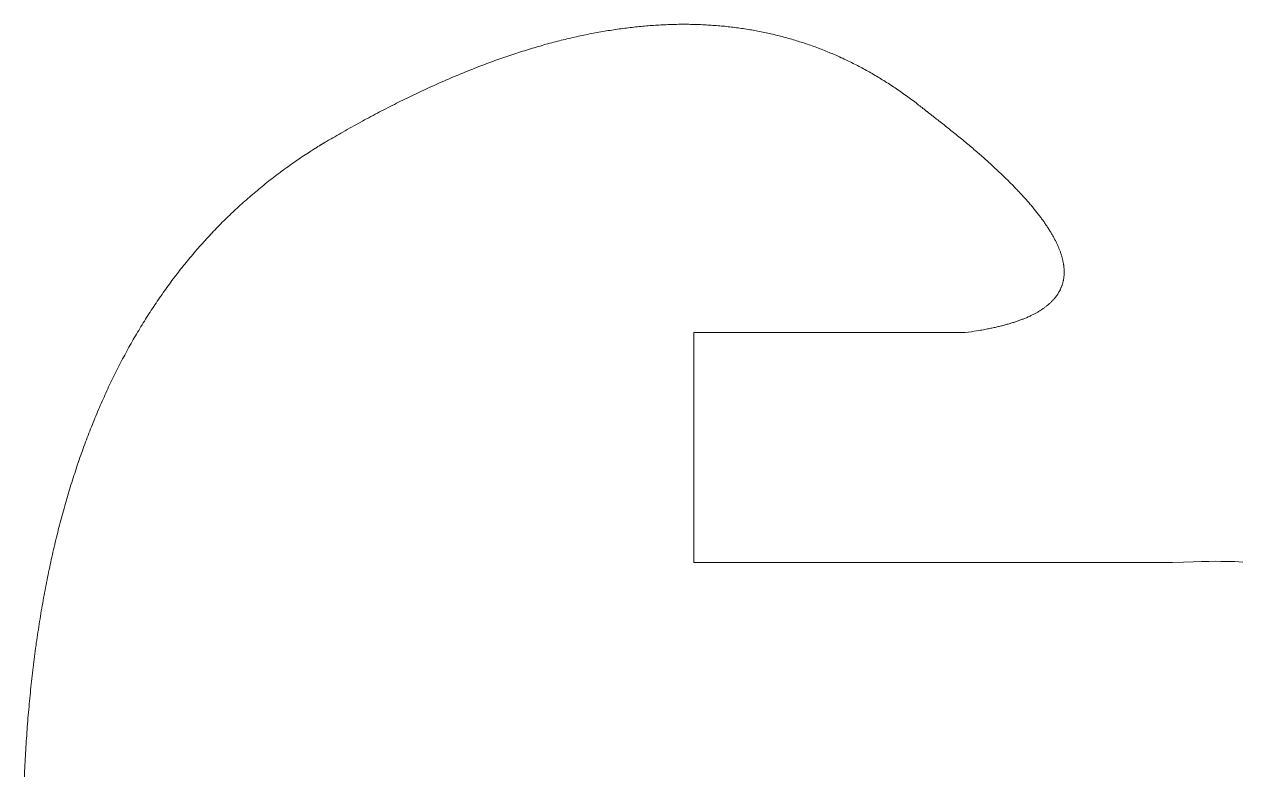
# Model space of a CAD drawing. Header units: inches. Extents: x -250 to 251, y -166 to 168.
# Drawn here: x -143.67 to -128.54, y -114.42 to -105.08 of the extents above; entities that cross this region are included whole.
import ezdxf

# ---------------------------------------------------------------- set-up
doc = ezdxf.new("R2010")
doc.units = ezdxf.units.IN
doc.header["$MEASUREMENT"] = 0
doc.layers.add('Layer 1', color=7, linetype='Continuous')

msp = doc.modelspace()

# ---------------------------------------------------------------- linework, layer by layer
at = {"layer": 'Layer 1', "color": 1, "lineweight": 9}
for points in [[(-143.671, -114.441), (-143.67, -114.404), (-143.668, -114.367), (-143.666, -114.33), (-143.664, -114.293), (-143.662, -114.256), (-143.66, -114.219), (-143.658, -114.182), (-143.656, -114.146), (-143.654, -114.109), (-143.652, -114.073), (-143.649, -114.036), (-143.647, -114), (-143.645, -113.964), (-143.642, -113.927), (-143.64, -113.891), (-143.637, -113.855), (-143.634, -113.819), (-143.631, -113.783), (-143.628, -113.747), (-143.626, -113.712), (-143.623, -113.676), (-143.62, -113.641), (-143.616, -113.605), (-143.613, -113.57), (-143.61, -113.534), (-143.607, -113.499), (-143.603, -113.464), (-143.6, -113.429), (-143.596, -113.394), (-143.593, -113.359), (-143.589, -113.324), (-143.585, -113.289), (-143.582, -113.254), (-143.578, -113.219), (-143.574, -113.185), (-143.57, -113.15), (-143.566, -113.116), (-143.562, -113.082), (-143.557, -113.047), (-143.553, -113.013), (-143.549, -112.979), (-143.545, -112.945), (-143.54, -112.911), (-143.536, -112.877), (-143.531, -112.843), (-143.526, -112.809), (-143.522, -112.776), (-143.517, -112.742), (-143.512, -112.709), (-143.507, -112.675), (-143.502, -112.642), (-143.497, -112.609), (-143.492, -112.575), (-143.487, -112.542), (-143.482, -112.509), (-143.476, -112.476), (-143.471, -112.443), (-143.465, -112.41), (-143.46, -112.378), (-143.454, -112.345), (-143.449, -112.312), (-143.443, -112.28), (-143.437, -112.247), (-143.431, -112.215), (-143.425, -112.183), (-143.419, -112.151), (-143.413, -112.118), (-143.407, -112.086), (-143.401, -112.054), (-143.395, -112.022), (-143.389, -111.991), (-143.382, -111.959), (-143.376, -111.927), (-143.369, -111.896), (-143.363, -111.864), (-143.356, -111.833), (-143.349, -111.801), (-143.343, -111.77), (-143.336, -111.739), (-143.329, -111.708), (-143.322, -111.676), (-143.315, -111.645), (-143.308, -111.615), (-143.301, -111.584), (-143.293, -111.553), (-143.286, -111.522), (-143.279, -111.492), (-143.271, -111.461), (-143.264, -111.431), (-143.256, -111.4), (-143.249, -111.37), (-143.241, -111.34), (-143.233, -111.31), (-143.225, -111.279), (-143.217, -111.249), (-143.209, -111.22), (-143.201, -111.19), (-143.193, -111.16), (-143.185, -111.13), (-143.177, -111.101), (-143.169, -111.071), (-143.16, -111.042), (-143.152, -111.012), (-143.143, -110.983), (-143.135, -110.954), (-143.126, -110.925), (-143.117, -110.895), (-143.109, -110.866), (-143.1, -110.837), (-143.091, -110.809), (-143.082, -110.78), (-143.073, -110.751), (-143.064, -110.723), (-143.055, -110.694), (-143.045, -110.666), (-143.036, -110.637), (-143.027, -110.609), (-143.017, -110.581), (-143.008, -110.552), (-142.998, -110.524), (-142.989, -110.496), (-142.979, -110.468), (-142.969, -110.441), (-142.959, -110.413), (-142.949, -110.385), (-142.939, -110.357), (-142.929, -110.33), (-142.919, -110.302), (-142.909, -110.275), (-142.899, -110.248), (-142.889, -110.22), (-142.878, -110.193), (-142.868, -110.166), (-142.857, -110.139), (-142.847, -110.112), (-142.836, -110.085), (-142.825, -110.059), (-142.815, -110.032), (-142.804, -110.005), (-142.793, -109.979), (-142.782, -109.952), (-142.771, -109.926), (-142.76, -109.899), (-142.749, -109.873), (-142.738, -109.847), (-142.726, -109.821), (-142.715, -109.795), (-142.704, -109.769), (-142.692, -109.743), (-142.68, -109.717), (-142.669, -109.691), (-142.657, -109.666), (-142.645, -109.64), (-142.634, -109.615), (-142.622, -109.589), (-142.61, -109.564), (-142.598, -109.539), (-142.586, -109.514), (-142.573, -109.489), (-142.561, -109.463), (-142.549, -109.439), (-142.537, -109.414), (-142.524, -109.389), (-142.512, -109.364), (-142.499, -109.339), (-142.487, -109.315), (-142.474, -109.29), (-142.461, -109.266), (-142.448, -109.242), (-142.435, -109.217), (-142.422, -109.193), (-142.409, -109.169), (-142.396, -109.145), (-142.383, -109.121), (-142.37, -109.097), (-142.357, -109.073), (-142.343, -109.05), (-142.33, -109.026), (-142.317, -109.002), (-142.303, -108.979), (-142.289, -108.956), (-142.276, -108.932), (-142.262, -108.909), (-142.248, -108.886), (-142.234, -108.863), (-142.22, -108.84), (-142.206, -108.817), (-142.192, -108.794), (-142.178, -108.771), (-142.164, -108.748), (-142.15, -108.725), (-142.135, -108.703), (-142.121, -108.68), (-142.106, -108.658), (-142.092, -108.636), (-142.077, -108.613), (-142.062, -108.591), (-142.048, -108.569), (-142.033, -108.547), (-142.018, -108.525), (-142.003, -108.503), (-141.988, -108.481), (-141.973, -108.46), (-141.958, -108.438), (-141.943, -108.416), (-141.927, -108.395), (-141.912, -108.373), (-141.897, -108.352), (-141.881, -108.331), (-141.866, -108.31), (-141.85, -108.288), (-141.834, -108.267), (-141.819, -108.246), (-141.803, -108.225), (-141.787, -108.205), (-141.771, -108.184), (-141.755, -108.163), (-141.739, -108.143), (-141.723, -108.122), (-141.707, -108.102), (-141.69, -108.081), (-141.674, -108.061), (-141.658, -108.041), (-141.641, -108.021), (-141.625, -108.001), (-141.608, -107.981), (-141.591, -107.961), (-141.575, -107.941), (-141.558, -107.921), (-141.541, -107.901), (-141.524, -107.882), (-141.507, -107.862), (-141.49, -107.843), (-141.473, -107.824), (-141.456, -107.804), (-141.438, -107.785), (-141.421, -107.766), (-141.404, -107.747), (-141.386, -107.728), (-141.369, -107.709), (-141.351, -107.69), (-141.333, -107.671), (-141.316, -107.653), (-141.298, -107.634), (-141.28, -107.616), (-141.262, -107.597), (-141.244, -107.579), (-141.226, -107.56), (-141.208, -107.542), (-141.19, -107.524), (-141.171, -107.506), (-141.153, -107.488), (-141.135, -107.47), (-141.116, -107.452), (-141.098, -107.434), (-141.079, -107.417), (-141.06, -107.399), (-141.042, -107.382), (-141.023, -107.364), (-141.004, -107.347), (-140.985, -107.329), (-140.966, -107.312), (-140.947, -107.295), (-140.928, -107.278), (-140.909, -107.261), (-140.889, -107.244), (-140.87, -107.227), (-140.851, -107.21), (-140.831, -107.194), (-140.812, -107.177), (-140.792, -107.161), (-140.772, -107.144), (-140.753, -107.128), (-140.733, -107.111), (-140.713, -107.095), (-140.693, -107.079), (-140.673, -107.063), (-140.653, -107.047), (-140.633, -107.031), (-140.613, -107.015), (-140.593, -106.999), (-140.572, -106.984), (-140.552, -106.968), (-140.531, -106.953), (-140.511, -106.937), (-140.49, -106.922), (-140.47, -106.906), (-140.449, -106.891), (-140.428, -106.876), (-140.407, -106.861), (-140.386, -106.846), (-140.365, -106.831), (-140.344, -106.816), (-140.323, -106.801), (-140.302, -106.787), (-140.281, -106.772), (-140.259, -106.757), (-140.238, -106.743), (-140.217, -106.729), (-140.196, -106.715), (-140.175, -106.701), (-140.155, -106.688), (-140.136, -106.676), (-140.118, -106.664), (-140.101, -106.653), (-140.086, -106.643), (-140.071, -106.633), (-140.058, -106.625), (-140.046, -106.618), (-140.036, -106.611), (-140.026, -106.605), (-140.018, -106.6), (-140.01, -106.595), (-140.004, -106.591), (-139.998, -106.588), (-139.994, -106.585), (-139.99, -106.582), (-139.986, -106.58), (-139.983, -106.578), (-139.981, -106.577), (-139.979, -106.575), (-139.977, -106.574), (-139.975, -106.573), (-139.973, -106.572), (-139.971, -106.571), (-139.97, -106.57), (-139.968, -106.569), (-139.966, -106.568), (-139.965, -106.567), (-139.963, -106.566), (-139.961, -106.565), (-139.959, -106.564), (-139.957, -106.563), (-139.955, -106.561), (-139.952, -106.559), (-139.949, -106.557), (-139.945, -106.555), (-139.94, -106.552), (-139.934, -106.549), (-139.928, -106.545), (-139.92, -106.541), (-139.91, -106.535), (-139.899, -106.528), (-139.885, -106.521), (-139.87, -106.511), (-139.852, -106.501), (-139.831, -106.489), (-139.809, -106.476), (-139.785, -106.462), (-139.76, -106.448), (-139.734, -106.433), (-139.707, -106.418), (-139.68, -106.403), (-139.653, -106.387), (-139.626, -106.372), (-139.599, -106.357), (-139.572, -106.342), (-139.546, -106.327), (-139.519, -106.312), (-139.492, -106.298), (-139.465, -106.283), (-139.438, -106.268), (-139.412, -106.254), (-139.385, -106.24), (-139.358, -106.225), (-139.332, -106.211), (-139.305, -106.197), (-139.279, -106.183), (-139.252, -106.169), (-139.226, -106.155), (-139.199, -106.142), (-139.173, -106.128), (-139.146, -106.114), (-139.12, -106.101), (-139.094, -106.087), (-139.067, -106.074), (-139.041, -106.061), (-139.015, -106.048), (-138.989, -106.035), (-138.962, -106.022), (-138.936, -106.009), (-138.91, -105.996), (-138.884, -105.983), (-138.858, -105.971), (-138.832, -105.958), (-138.806, -105.946), (-138.78, -105.933), (-138.754, -105.921), (-138.728, -105.909), (-138.702, -105.897), (-138.676, -105.885), (-138.651, -105.873), (-138.625, -105.861), (-138.599, -105.85), (-138.573, -105.838), (-138.548, -105.826), (-138.522, -105.815), (-138.496, -105.804), (-138.471, -105.792), (-138.445, -105.781), (-138.42, -105.77), (-138.394, -105.759), (-138.369, -105.748), (-138.343, -105.737), (-138.318, -105.726), (-138.292, -105.716), (-138.267, -105.705), (-138.242, -105.695), (-138.216, -105.684), (-138.191, -105.674), (-138.166, -105.664), (-138.141, -105.654), (-138.116, -105.644), (-138.09, -105.634), (-138.065, -105.624), (-138.04, -105.614), (-138.015, -105.604), (-137.99, -105.595), (-137.965, -105.585), (-137.94, -105.576), (-137.915, -105.566), (-137.89, -105.557), (-137.865, -105.548), (-137.841, -105.539), (-137.816, -105.53), (-137.791, -105.521), (-137.766, -105.512), (-137.742, -105.504), (-137.717, -105.495), (-137.692, -105.486), (-137.668, -105.478), (-137.643, -105.47), (-137.619, -105.461), (-137.594, -105.453), (-137.569, -105.445), (-137.545, -105.437), (-137.521, -105.429), (-137.496, -105.421), (-137.472, -105.414), (-137.447, -105.406), (-137.423, -105.398), (-137.399, -105.391), (-137.375, -105.383), (-137.35, -105.376), (-137.326, -105.369), (-137.302, -105.362), (-137.278, -105.355), (-137.254, -105.348), (-137.23, -105.341), (-137.206, -105.334), (-137.182, -105.327), (-137.158, -105.321), (-137.134, -105.314), (-137.11, -105.308), (-137.086, -105.302), (-137.062, -105.295), (-137.038, -105.289), (-137.014, -105.283), (-136.991, -105.277), (-136.967, -105.271), (-136.943, -105.265), (-136.92, -105.26), (-136.896, -105.254), (-136.872, -105.249), (-136.849, -105.243), (-136.825, -105.238), (-136.802, -105.233), (-136.778, -105.227), (-136.755, -105.222), (-136.731, -105.217), (-136.708, -105.212), (-136.685, -105.208), (-136.661, -105.203), (-136.638, -105.198), (-136.615, -105.194), (-136.591, -105.189), (-136.568, -105.185), (-136.545, -105.18), (-136.522, -105.176), (-136.499, -105.172), (-136.476, -105.168), (-136.453, -105.164), (-136.43, -105.16), (-136.407, -105.156), (-136.384, -105.153), (-136.361, -105.149), (-136.338, -105.146), (-136.315, -105.142), (-136.292, -105.139), (-136.269, -105.136), (-136.246, -105.133), (-136.224, -105.13), (-136.201, -105.127), (-136.178, -105.124), (-136.156, -105.121), (-136.133, -105.118), (-136.11, -105.116), (-136.088, -105.113), (-136.065, -105.111), (-136.043, -105.108), (-136.02, -105.106), (-135.998, -105.104), (-135.975, -105.102), (-135.953, -105.1), (-135.931, -105.098), (-135.908, -105.096), (-135.886, -105.094), (-135.864, -105.093), (-135.842, -105.091), (-135.819, -105.09), (-135.797, -105.088), (-135.775, -105.087), (-135.753, -105.086), (-135.731, -105.085), (-135.709, -105.084), (-135.687, -105.083), (-135.665, -105.082), (-135.643, -105.081), (-135.621, -105.08), (-135.599, -105.08), (-135.577, -105.079), (-135.555, -105.079), (-135.533, -105.078), (-135.512, -105.078), (-135.49, -105.078), (-135.468, -105.078), (-135.447, -105.078), (-135.425, -105.078), (-135.403, -105.078), (-135.382, -105.079), (-135.36, -105.079), (-135.339, -105.08), (-135.317, -105.08), (-135.296, -105.081), (-135.274, -105.081), (-135.253, -105.082), (-135.231, -105.083), (-135.21, -105.084), (-135.189, -105.085), (-135.168, -105.087), (-135.146, -105.088), (-135.125, -105.089), (-135.104, -105.091), (-135.083, -105.092), (-135.062, -105.094), (-135.04, -105.095), (-135.019, -105.097), (-134.998, -105.099), (-134.977, -105.101), (-134.956, -105.103), (-134.935, -105.105), (-134.915, -105.108), (-134.894, -105.11), (-134.873, -105.112), (-134.852, -105.115), (-134.831, -105.117), (-134.81, -105.12), (-134.79, -105.123), (-134.769, -105.126), (-134.748, -105.129), (-134.728, -105.132), (-134.707, -105.135), (-134.686, -105.138), (-134.666, -105.141), (-134.645, -105.145), (-134.625, -105.148), (-134.604, -105.152), (-134.584, -105.155), (-134.564, -105.159), (-134.543, -105.163), (-134.523, -105.167), (-134.503, -105.171), (-134.482, -105.175), (-134.462, -105.179), (-134.442, -105.184), (-134.422, -105.188), (-134.402, -105.192), (-134.382, -105.197), (-134.361, -105.202), (-134.341, -105.206), (-134.321, -105.211), (-134.301, -105.216), (-134.281, -105.221), (-134.261, -105.226), (-134.242, -105.231), (-134.222, -105.236), (-134.202, -105.242), (-134.182, -105.247), (-134.162, -105.253), (-134.143, -105.258), (-134.123, -105.264), (-134.103, -105.27), (-134.083, -105.276), (-134.064, -105.282), (-134.044, -105.288), (-134.025, -105.294), (-134.005, -105.3), (-133.986, -105.306), (-133.966, -105.313), (-133.947, -105.319), (-133.927, -105.326), (-133.908, -105.332), (-133.889, -105.339), (-133.869, -105.346), (-133.85, -105.353), (-133.831, -105.36), (-133.811, -105.367), (-133.792, -105.374), (-133.773, -105.381), (-133.754, -105.389), (-133.735, -105.396), (-133.716, -105.404), (-133.697, -105.411), (-133.678, -105.419), (-133.659, -105.427), (-133.64, -105.435), (-133.621, -105.443), (-133.602, -105.451), (-133.583, -105.459), (-133.564, -105.467), (-133.545, -105.476), (-133.527, -105.484), (-133.508, -105.493), (-133.489, -105.501), (-133.471, -105.51), (-133.452, -105.519), (-133.433, -105.528), (-133.415, -105.537), (-133.396, -105.546), (-133.378, -105.555), (-133.359, -105.564), (-133.341, -105.573), (-133.322, -105.583), (-133.304, -105.592), (-133.286, -105.602), (-133.267, -105.611), (-133.249, -105.621), (-133.231, -105.631), (-133.212, -105.641), (-133.194, -105.651), (-133.176, -105.661), (-133.158, -105.671), (-133.14, -105.682), (-133.122, -105.692), (-133.104, -105.702), (-133.085, -105.713), (-133.067, -105.724), (-133.049, -105.734), (-133.032, -105.745), (-133.014, -105.756), (-132.996, -105.767), (-132.978, -105.778), (-132.96, -105.789), (-132.942, -105.8), (-132.925, -105.812), (-132.907, -105.823), (-132.889, -105.835), (-132.871, -105.846), (-132.854, -105.858), (-132.836, -105.87), (-132.819, -105.882), (-132.801, -105.894), (-132.784, -105.906), (-132.766, -105.918), (-132.749, -105.93), (-132.731, -105.942), (-132.714, -105.955), (-132.697, -105.967), (-132.679, -105.98), (-132.662, -105.993), (-132.645, -106.005), (-132.627, -106.018), (-132.61, -106.031), (-132.593, -106.044), (-132.576, -106.057), (-132.56, -106.07), (-132.544, -106.082), (-132.529, -106.094), (-132.515, -106.105), (-132.502, -106.115), (-132.49, -106.124), (-132.481, -106.131), (-132.472, -106.138), (-132.465, -106.144), (-132.459, -106.149), (-132.453, -106.153), (-132.448, -106.157), (-132.444, -106.161), (-132.439, -106.164), (-132.435, -106.168), (-132.43, -106.171), (-132.426, -106.175), (-132.421, -106.179), (-132.416, -106.183), (-132.41, -106.187), (-132.404, -106.192), (-132.398, -106.197), (-132.391, -106.202), (-132.383, -106.208), (-132.375, -106.215), (-132.365, -106.222), (-132.356, -106.23), (-132.345, -106.238), (-132.333, -106.247), (-132.32, -106.257), (-132.306, -106.268), (-132.292, -106.279), (-132.276, -106.291), (-132.26, -106.304), (-132.244, -106.317), (-132.227, -106.33), (-132.21, -106.344), (-132.193, -106.357), (-132.176, -106.371), (-132.159, -106.384), (-132.142, -106.398), (-132.125, -106.411), (-132.109, -106.425), (-132.092, -106.438), (-132.076, -106.451), (-132.059, -106.465), (-132.043, -106.478), (-132.027, -106.491), (-132.011, -106.504), (-131.995, -106.517), (-131.979, -106.53), (-131.963, -106.544), (-131.948, -106.557), (-131.932, -106.57), (-131.917, -106.583), (-131.901, -106.595), (-131.886, -106.608), (-131.871, -106.621), (-131.856, -106.634), (-131.841, -106.647), (-131.826, -106.66), (-131.812, -106.672), (-131.797, -106.685), (-131.782, -106.698), (-131.768, -106.71), (-131.754, -106.723), (-131.739, -106.736), (-131.725, -106.748), (-131.711, -106.761), (-131.697, -106.773), (-131.684, -106.785), (-131.67, -106.798), (-131.656, -106.81), (-131.643, -106.822), (-131.629, -106.835), (-131.616, -106.847), (-131.603, -106.859), (-131.59, -106.871), (-131.576, -106.883), (-131.564, -106.896), (-131.551, -106.908), (-131.538, -106.92), (-131.525, -106.932), (-131.513, -106.944), (-131.5, -106.956), (-131.488, -106.967), (-131.476, -106.979), (-131.464, -106.991), (-131.452, -107.003), (-131.44, -107.015), (-131.428, -107.026), (-131.416, -107.038), (-131.405, -107.05), (-131.393, -107.061), (-131.382, -107.073), (-131.37, -107.084), (-131.359, -107.096), (-131.348, -107.107), (-131.337, -107.119), (-131.326, -107.13), (-131.315, -107.142), (-131.304, -107.153), (-131.294, -107.164), (-131.283, -107.175), (-131.273, -107.187), (-131.262, -107.198), (-131.252, -107.209), (-131.242, -107.22), (-131.232, -107.231), (-131.222, -107.242), (-131.212, -107.253), (-131.202, -107.264), (-131.193, -107.275), (-131.183, -107.286), (-131.174, -107.297), (-131.165, -107.308), (-131.155, -107.319), (-131.146, -107.329), (-131.137, -107.34), (-131.128, -107.351), (-131.119, -107.361), (-131.111, -107.372), (-131.102, -107.383), (-131.093, -107.393), (-131.085, -107.404), (-131.077, -107.414), (-131.068, -107.425), (-131.06, -107.435), (-131.052, -107.445), (-131.044, -107.456), (-131.037, -107.466), (-131.029, -107.476), (-131.021, -107.487), (-131.014, -107.497), (-131.006, -107.507), (-130.999, -107.517), (-130.992, -107.527), (-130.984, -107.537), (-130.977, -107.547), (-130.971, -107.557), (-130.964, -107.567), (-130.957, -107.577), (-130.95, -107.587), (-130.944, -107.597), (-130.937, -107.607), (-130.931, -107.616), (-130.925, -107.626), (-130.919, -107.636), (-130.913, -107.646), (-130.907, -107.655), (-130.901, -107.665), (-130.895, -107.674), (-130.889, -107.684), (-130.884, -107.693), (-130.878, -107.703), (-130.873, -107.712), (-130.868, -107.722), (-130.863, -107.731), (-130.858, -107.74), (-130.853, -107.75), (-130.848, -107.759), (-130.843, -107.768), (-130.839, -107.777), (-130.834, -107.786), (-130.83, -107.796), (-130.825, -107.805), (-130.821, -107.814), (-130.817, -107.823), (-130.813, -107.832), (-130.809, -107.841), (-130.805, -107.849), (-130.801, -107.858), (-130.798, -107.867), (-130.794, -107.876), (-130.791, -107.885), (-130.787, -107.893), (-130.784, -107.902), (-130.781, -107.911), (-130.778, -107.919), (-130.775, -107.928), (-130.772, -107.937), (-130.769, -107.945), (-130.767, -107.954), (-130.764, -107.962), (-130.762, -107.97), (-130.76, -107.979), (-130.757, -107.987), (-130.755, -107.995), (-130.753, -108.004), (-130.751, -108.012), (-130.749, -108.02), (-130.748, -108.028), (-130.746, -108.036), (-130.744, -108.045), (-130.743, -108.053), (-130.742, -108.061), (-130.74, -108.069), (-130.739, -108.077), (-130.738, -108.084), (-130.737, -108.092), (-130.736, -108.1), (-130.736, -108.108), (-130.735, -108.116), (-130.735, -108.124), (-130.734, -108.131), (-130.734, -108.139), (-130.733, -108.147), (-130.733, -108.154), (-130.733, -108.162), (-130.733, -108.169), (-130.734, -108.177), (-130.734, -108.184), (-130.734, -108.192), (-130.735, -108.199), (-130.735, -108.206), (-130.736, -108.214), (-130.737, -108.221), (-130.737, -108.228), (-130.738, -108.235), (-130.739, -108.243), (-130.741, -108.25), (-130.742, -108.257), (-130.743, -108.264), (-130.745, -108.271), (-130.746, -108.278), (-130.748, -108.285), (-130.75, -108.292), (-130.752, -108.299), (-130.754, -108.306), (-130.756, -108.312), (-130.758, -108.319), (-130.76, -108.326), (-130.762, -108.333), (-130.765, -108.339), (-130.767, -108.346), (-130.77, -108.353), (-130.773, -108.359), (-130.776, -108.366), (-130.779, -108.372), (-130.782, -108.379), (-130.785, -108.385), (-130.788, -108.392), (-130.791, -108.398), (-130.795, -108.404), (-130.798, -108.411), (-130.802, -108.417), (-130.806, -108.423), (-130.81, -108.429), (-130.814, -108.436), (-130.818, -108.442), (-130.822, -108.448), (-130.826, -108.454), (-130.831, -108.46), (-130.835, -108.466), (-130.84, -108.472), (-130.844, -108.478), (-130.849, -108.484), (-130.854, -108.489), (-130.859, -108.495), (-130.864, -108.501), (-130.869, -108.507), (-130.874, -108.512), (-130.88, -108.518), (-130.885, -108.524), (-130.891, -108.529), (-130.896, -108.535), (-130.902, -108.54), (-130.908, -108.546), (-130.914, -108.551), (-130.92, -108.557), (-130.926, -108.562), (-130.932, -108.568), (-130.939, -108.573), (-130.945, -108.578), (-130.952, -108.583), (-130.958, -108.589), (-130.965, -108.594), (-130.972, -108.599), (-130.979, -108.604), (-130.986, -108.609), (-130.993, -108.614), (-131, -108.619), (-131.008, -108.624), (-131.015, -108.629), (-131.023, -108.634), (-131.03, -108.639), (-131.038, -108.644), (-131.046, -108.648), (-131.054, -108.653), (-131.062, -108.658), (-131.07, -108.663), (-131.078, -108.667), (-131.087, -108.672), (-131.095, -108.676), (-131.104, -108.681), (-131.112, -108.686), (-131.121, -108.69), (-131.13, -108.694), (-131.139, -108.699), (-131.148, -108.703), (-131.157, -108.708), (-131.166, -108.712), (-131.176, -108.716), (-131.185, -108.72), (-131.195, -108.725), (-131.204, -108.729), (-131.214, -108.733), (-131.224, -108.737), (-131.234, -108.741), (-131.244, -108.745), (-131.254, -108.749), (-131.265, -108.753), (-131.275, -108.757), (-131.285, -108.761), (-131.296, -108.765), (-131.307, -108.768), (-131.317, -108.772), (-131.328, -108.776), (-131.339, -108.78), (-131.35, -108.783), (-131.361, -108.787), (-131.373, -108.79), (-131.384, -108.794), (-131.395, -108.798), (-131.407, -108.801), (-131.419, -108.805), (-131.43, -108.808), (-131.442, -108.811), (-131.454, -108.815), (-131.466, -108.818), (-131.478, -108.821), (-131.491, -108.825), (-131.503, -108.828), (-131.515, -108.831), (-131.528, -108.834), (-131.541, -108.837), (-131.553, -108.84), (-131.566, -108.843), (-131.579, -108.846), (-131.592, -108.849), (-131.605, -108.852), (-131.619, -108.855), (-131.632, -108.858), (-131.646, -108.861), (-131.66, -108.864), (-131.674, -108.866), (-131.689, -108.869), (-131.704, -108.872), (-131.721, -108.875), (-131.738, -108.879), (-131.756, -108.882), (-131.776, -108.885), (-131.798, -108.889), (-131.824, -108.893), (-131.852, -108.898), (-131.885, -108.903), (-131.923, -108.908), (-131.966, -108.914)], [(-131.966, -108.914), (-131.966, -108.914), (-131.967, -108.914), (-131.967, -108.914), (-131.968, -108.914), (-131.969, -108.914), (-131.97, -108.914), (-131.97, -108.914), (-131.971, -108.914), (-131.972, -108.914), (-131.973, -108.914), (-131.974, -108.914), (-131.975, -108.914), (-131.975, -108.914), (-131.976, -108.914), (-131.977, -108.914), (-131.978, -108.914), (-131.979, -108.914), (-131.98, -108.914), (-131.981, -108.914), (-131.983, -108.914), (-131.984, -108.914), (-131.985, -108.914), (-131.986, -108.914), (-131.988, -108.914), (-131.989, -108.914), (-131.99, -108.914), (-131.992, -108.914), (-131.993, -108.914), (-131.995, -108.914), (-131.996, -108.914), (-131.998, -108.914), (-131.999, -108.914), (-132.001, -108.914), (-132.003, -108.914), (-132.005, -108.914), (-132.006, -108.914), (-132.008, -108.914), (-132.01, -108.914), (-132.012, -108.914), (-132.014, -108.914), (-132.016, -108.914), (-132.018, -108.914), (-132.02, -108.914), (-132.022, -108.914), (-132.024, -108.914), (-132.026, -108.914), (-132.028, -108.914), (-132.03, -108.914), (-132.033, -108.914), (-132.035, -108.914), (-132.037, -108.914), (-132.04, -108.914), (-132.042, -108.914), (-132.045, -108.914), (-132.047, -108.914), (-132.049, -108.914), (-132.052, -108.914), (-132.055, -108.914), (-132.057, -108.914), (-132.06, -108.914), (-132.063, -108.914), (-132.065, -108.914), (-132.068, -108.914), (-132.071, -108.914), (-132.074, -108.914), (-132.076, -108.914), (-132.079, -108.914), (-132.082, -108.914), (-132.085, -108.914), (-132.088, -108.914), (-132.091, -108.914), (-132.094, -108.914), (-132.097, -108.914), (-132.1, -108.914), (-132.104, -108.914), (-132.107, -108.914), (-132.11, -108.914), (-132.113, -108.914), (-132.117, -108.914), (-132.12, -108.914), (-132.123, -108.914), (-132.127, -108.914), (-132.13, -108.914), (-132.133, -108.914), (-132.137, -108.914), (-132.14, -108.914), (-132.144, -108.914), (-132.148, -108.914), (-132.151, -108.914), (-132.155, -108.914), (-132.158, -108.914), (-132.162, -108.914), (-132.166, -108.914), (-132.17, -108.914), (-132.173, -108.914), (-132.177, -108.914), (-132.181, -108.914), (-132.185, -108.914), (-132.189, -108.914), (-132.193, -108.914), (-132.197, -108.914), (-132.201, -108.914), (-132.205, -108.914), (-132.209, -108.914), (-132.213, -108.914), (-132.217, -108.914), (-132.221, -108.914), (-132.225, -108.914), (-132.23, -108.914), (-132.234, -108.914), (-132.238, -108.914), (-132.242, -108.914), (-132.247, -108.914), (-132.251, -108.914), (-132.255, -108.914), (-132.26, -108.914), (-132.264, -108.914), (-132.269, -108.914), (-132.273, -108.914), (-132.278, -108.914), (-132.282, -108.914), (-132.287, -108.914), (-132.291, -108.914), (-132.296, -108.914), (-132.301, -108.914), (-132.305, -108.914), (-132.31, -108.914), (-132.315, -108.914), (-132.319, -108.914), (-132.324, -108.914), (-132.329, -108.914), (-132.335, -108.914), (-132.34, -108.914), (-132.346, -108.914), (-132.353, -108.914), (-132.36, -108.914), (-132.368, -108.914), (-132.377, -108.914), (-132.386, -108.914), (-132.395, -108.914), (-132.405, -108.914), (-132.415, -108.914), (-132.426, -108.914), (-132.436, -108.914), (-132.447, -108.914), (-132.458, -108.914), (-132.469, -108.914), (-132.479, -108.914), (-132.491, -108.914), (-132.502, -108.914), (-132.513, -108.914), (-132.524, -108.914), (-132.536, -108.914), (-132.547, -108.914), (-132.559, -108.914), (-132.57, -108.914), (-132.582, -108.914), (-132.594, -108.914), (-132.606, -108.914), (-132.618, -108.914), (-132.63, -108.914), (-132.642, -108.914), (-132.654, -108.914), (-132.666, -108.914), (-132.678, -108.914), (-132.691, -108.914), (-132.703, -108.914), (-132.716, -108.914), (-132.728, -108.914), (-132.741, -108.914), (-132.754, -108.914), (-132.767, -108.914), (-132.78, -108.914), (-132.792, -108.914), (-132.805, -108.914), (-132.818, -108.914), (-132.832, -108.914), (-132.845, -108.914), (-132.858, -108.914), (-132.871, -108.914), (-132.885, -108.914), (-132.898, -108.914), (-132.911, -108.914), (-132.925, -108.914), (-132.938, -108.914), (-132.952, -108.914), (-132.966, -108.914), (-132.979, -108.914), (-132.993, -108.914), (-133.007, -108.914), (-133.021, -108.914), (-133.035, -108.914), (-133.049, -108.914), (-133.063, -108.914), (-133.077, -108.914), (-133.091, -108.914), (-133.105, -108.914), (-133.119, -108.914), (-133.133, -108.914), (-133.147, -108.914), (-133.161, -108.914), (-133.176, -108.914), (-133.191, -108.914), (-133.207, -108.914), (-133.223, -108.914), (-133.241, -108.914), (-133.261, -108.914), (-133.282, -108.914), (-133.304, -108.914), (-133.329, -108.914), (-133.354, -108.914), (-133.381, -108.914), (-133.409, -108.914), (-133.438, -108.914), (-133.467, -108.914), (-133.497, -108.914), (-133.526, -108.914), (-133.556, -108.914), (-133.585, -108.914), (-133.615, -108.914), (-133.644, -108.914), (-133.674, -108.914), (-133.704, -108.914), (-133.733, -108.914), (-133.763, -108.914), (-133.792, -108.914), (-133.821, -108.914), (-133.849, -108.914), (-133.876, -108.914), (-133.902, -108.914), (-133.926, -108.914), (-133.949, -108.914), (-133.97, -108.914), (-133.99, -108.914), (-134.008, -108.914), (-134.025, -108.914), (-134.041, -108.914), (-134.056, -108.914), (-134.071, -108.914), (-134.085, -108.914), (-134.099, -108.914), (-134.114, -108.914), (-134.128, -108.914), (-134.142, -108.914), (-134.157, -108.914), (-134.171, -108.914), (-134.185, -108.914), (-134.199, -108.914), (-134.213, -108.914), (-134.227, -108.914), (-134.241, -108.914), (-134.255, -108.914), (-134.269, -108.914), (-134.283, -108.914), (-134.297, -108.914), (-134.311, -108.914), (-134.324, -108.914), (-134.338, -108.914), (-134.352, -108.914), (-134.365, -108.914), (-134.379, -108.914), (-134.393, -108.914), (-134.406, -108.914), (-134.419, -108.914), (-134.433, -108.914), (-134.446, -108.914), (-134.459, -108.914), (-134.472, -108.914), (-134.486, -108.914), (-134.499, -108.914), (-134.512, -108.914), (-134.525, -108.914), (-134.537, -108.914), (-134.55, -108.914), (-134.563, -108.914), (-134.576, -108.914), (-134.588, -108.914), (-134.601, -108.914), (-134.613, -108.914), (-134.626, -108.914), (-134.638, -108.914), (-134.65, -108.914), (-134.663, -108.914), (-134.675, -108.914), (-134.687, -108.914), (-134.699, -108.914), (-134.711, -108.914), (-134.723, -108.914), (-134.734, -108.914), (-134.746, -108.914), (-134.758, -108.914), (-134.769, -108.914), (-134.78, -108.914), (-134.792, -108.914), (-134.803, -108.914), (-134.814, -108.914), (-134.825, -108.914), (-134.836, -108.914), (-134.847, -108.914), (-134.857, -108.914), (-134.867, -108.914), (-134.877, -108.914), (-134.885, -108.914), (-134.894, -108.914), (-134.901, -108.914), (-134.908, -108.914), (-134.915, -108.914), (-134.921, -108.914), (-134.926, -108.914), (-134.932, -108.914), (-134.937, -108.914), (-134.942, -108.914), (-134.947, -108.914), (-134.952, -108.914), (-134.957, -108.914), (-134.962, -108.914), (-134.967, -108.914), (-134.971, -108.914), (-134.976, -108.914), (-134.981, -108.914), (-134.986, -108.914), (-134.991, -108.914), (-134.995, -108.914), (-135, -108.914), (-135.005, -108.914), (-135.009, -108.914), (-135.014, -108.914), (-135.019, -108.914), (-135.023, -108.914), (-135.028, -108.914), (-135.032, -108.914), (-135.037, -108.914), (-135.041, -108.914), (-135.046, -108.914), (-135.05, -108.914), (-135.055, -108.914), (-135.059, -108.914), (-135.063, -108.914), (-135.068, -108.914), (-135.072, -108.914), (-135.076, -108.914), (-135.08, -108.914), (-135.084, -108.914), (-135.089, -108.914), (-135.093, -108.914), (-135.097, -108.914), (-135.101, -108.914), (-135.105, -108.914), (-135.109, -108.914), (-135.113, -108.914), (-135.117, -108.914), (-135.121, -108.914), (-135.125, -108.914), (-135.129, -108.914), (-135.132, -108.914), (-135.136, -108.914), (-135.14, -108.914), (-135.144, -108.914), (-135.148, -108.914), (-135.151, -108.914), (-135.155, -108.914), (-135.158, -108.914), (-135.162, -108.914), (-135.166, -108.914), (-135.169, -108.914), (-135.173, -108.914), (-135.176, -108.914), (-135.18, -108.914), (-135.183, -108.914), (-135.186, -108.914), (-135.19, -108.914), (-135.193, -108.914), (-135.196, -108.914), (-135.199, -108.914), (-135.203, -108.914), (-135.206, -108.914), (-135.209, -108.914), (-135.212, -108.914), (-135.215, -108.914), (-135.218, -108.914), (-135.221, -108.914), (-135.224, -108.914), (-135.227, -108.914), (-135.23, -108.914), (-135.233, -108.914), (-135.236, -108.914), (-135.239, -108.914), (-135.241, -108.914), (-135.244, -108.914), (-135.247, -108.914), (-135.249, -108.914), (-135.252, -108.914), (-135.255, -108.914), (-135.257, -108.914), (-135.26, -108.914), (-135.262, -108.914), (-135.265, -108.914), (-135.267, -108.914), (-135.27, -108.914), (-135.272, -108.914), (-135.274, -108.914), (-135.276, -108.914), (-135.279, -108.914), (-135.281, -108.914), (-135.283, -108.914), (-135.285, -108.914), (-135.287, -108.914), (-135.289, -108.914), (-135.291, -108.914), (-135.293, -108.914), (-135.295, -108.914), (-135.297, -108.914), (-135.299, -108.914), (-135.301, -108.914), (-135.303, -108.914), (-135.304, -108.914), (-135.306, -108.914), (-135.308, -108.914), (-135.31, -108.914), (-135.311, -108.914), (-135.313, -108.914), (-135.314, -108.914), (-135.316, -108.914), (-135.317, -108.914), (-135.319, -108.914), (-135.32, -108.914), (-135.321, -108.914), (-135.323, -108.914), (-135.324, -108.914), (-135.325, -108.914), (-135.326, -108.914), (-135.327, -108.914), (-135.328, -108.914), (-135.329, -108.914), (-135.33, -108.914), (-135.331, -108.914), (-135.332, -108.914), (-135.333, -108.914), (-135.334, -108.914), (-135.335, -108.914), (-135.336, -108.914), (-135.336, -108.914), (-135.337, -108.914), (-135.338, -108.914), (-135.338, -108.914), (-135.339, -108.914), (-135.339, -108.914), (-135.34, -108.914), (-135.34, -108.914), (-135.341, -108.914), (-135.341, -108.914), (-135.341, -108.914), (-135.342, -108.914), (-135.342, -108.914), (-135.342, -108.914), (-135.342, -108.914), (-135.342, -108.914), (-135.343, -108.915), (-135.343, -108.915), (-135.343, -108.915), (-135.343, -108.915), (-135.343, -108.915), (-135.343, -108.915), (-135.343, -108.915), (-135.343, -108.915), (-135.343, -108.916), (-135.343, -108.916), (-135.343, -108.916), (-135.343, -108.917), (-135.343, -108.917), (-135.343, -108.917), (-135.343, -108.918), (-135.343, -108.918), (-135.343, -108.919), (-135.343, -108.92), (-135.343, -108.92), (-135.343, -108.921), (-135.343, -108.921), (-135.343, -108.922), (-135.343, -108.923), (-135.343, -108.924), (-135.343, -108.924), (-135.343, -108.925), (-135.343, -108.926), (-135.343, -108.927), (-135.343, -108.928), (-135.343, -108.929), (-135.343, -108.93), (-135.343, -108.931), (-135.343, -108.932), (-135.343, -108.933), (-135.343, -108.934), (-135.343, -108.936), (-135.343, -108.937), (-135.343, -108.938), (-135.343, -108.939), (-135.343, -108.941), (-135.343, -108.942), (-135.343, -108.943), (-135.343, -108.945), (-135.343, -108.946), (-135.343, -108.948), (-135.343, -108.949), (-135.343, -108.951), (-135.343, -108.952), (-135.343, -108.954), (-135.343, -108.956), (-135.343, -108.957), (-135.343, -108.959), (-135.343, -108.961), (-135.343, -108.963), (-135.343, -108.964), (-135.343, -108.966), (-135.343, -108.968), (-135.343, -108.97), (-135.343, -108.972), (-135.343, -108.974), (-135.343, -108.976), (-135.343, -108.978), (-135.343, -108.98), (-135.343, -108.982), (-135.343, -108.984), (-135.343, -108.986), (-135.343, -108.988), (-135.343, -108.99), (-135.343, -108.993), (-135.343, -108.995), (-135.343, -108.997), (-135.343, -108.999), (-135.343, -109.002), (-135.343, -109.004), (-135.343, -109.007), (-135.343, -109.009), (-135.343, -109.011), (-135.343, -109.014), (-135.343, -109.016), (-135.343, -109.019), (-135.343, -109.022), (-135.343, -109.024), (-135.343, -109.027), (-135.343, -109.029), (-135.343, -109.032), (-135.343, -109.035), (-135.343, -109.038), (-135.343, -109.04), (-135.343, -109.043), (-135.343, -109.046), (-135.343, -109.049), (-135.343, -109.052), (-135.343, -109.054), (-135.343, -109.057), (-135.343, -109.06), (-135.343, -109.063), (-135.343, -109.066), (-135.343, -109.069), (-135.343, -109.072), (-135.343, -109.076), (-135.343, -109.079), (-135.343, -109.082), (-135.343, -109.085), (-135.343, -109.088), (-135.343, -109.091), (-135.343, -109.095), (-135.343, -109.098), (-135.343, -109.101), (-135.343, -109.104), (-135.343, -109.108), (-135.343, -109.111), (-135.343, -109.115), (-135.343, -109.118), (-135.343, -109.122), (-135.343, -109.126), (-135.343, -109.13), (-135.343, -109.134), (-135.343, -109.139), (-135.343, -109.144), (-135.343, -109.15), (-135.343, -109.156), (-135.343, -109.163), (-135.343, -109.17), (-135.343, -109.177), (-135.343, -109.184), (-135.343, -109.192), (-135.343, -109.2), (-135.343, -109.208), (-135.343, -109.216), (-135.343, -109.224), (-135.343, -109.232), (-135.343, -109.24), (-135.343, -109.249), (-135.343, -109.257), (-135.343, -109.266), (-135.343, -109.274), (-135.343, -109.283), (-135.343, -109.292), (-135.343, -109.301), (-135.343, -109.31), (-135.343, -109.319), (-135.343, -109.328), (-135.343, -109.337), (-135.343, -109.346), (-135.343, -109.356), (-135.343, -109.365), (-135.343, -109.375), (-135.343, -109.384), (-135.343, -109.394), (-135.343, -109.403), (-135.343, -109.413), (-135.343, -109.423), (-135.343, -109.433), (-135.343, -109.443), (-135.343, -109.453), (-135.343, -109.463), (-135.343, -109.473), (-135.343, -109.483), (-135.343, -109.494), (-135.343, -109.504), (-135.343, -109.514), (-135.343, -109.525), (-135.343, -109.535), (-135.343, -109.546), (-135.343, -109.557), (-135.343, -109.567), (-135.343, -109.578), (-135.343, -109.589), (-135.343, -109.6), (-135.343, -109.611), (-135.343, -109.622), (-135.343, -109.633), (-135.343, -109.644), (-135.343, -109.655), (-135.343, -109.666), (-135.343, -109.677), (-135.343, -109.689), (-135.343, -109.7), (-135.343, -109.711), (-135.343, -109.723), (-135.343, -109.734), (-135.343, -109.746), (-135.343, -109.757), (-135.343, -109.769), (-135.343, -109.781), (-135.343, -109.792), (-135.343, -109.804), (-135.343, -109.816), (-135.343, -109.827), (-135.343, -109.839), (-135.343, -109.851), (-135.343, -109.863), (-135.343, -109.875), (-135.343, -109.888), (-135.343, -109.901), (-135.343, -109.915), (-135.343, -109.93), (-135.343, -109.946), (-135.343, -109.964), (-135.343, -109.983), (-135.343, -110.003), (-135.343, -110.025), (-135.343, -110.047), (-135.343, -110.071), (-135.343, -110.095), (-135.343, -110.119), (-135.343, -110.144), (-135.343, -110.169), (-135.343, -110.194), (-135.343, -110.219), (-135.343, -110.244), (-135.343, -110.269), (-135.343, -110.294), (-135.343, -110.319), (-135.343, -110.344), (-135.343, -110.369), (-135.343, -110.394), (-135.343, -110.419), (-135.343, -110.444), (-135.343, -110.469), (-135.343, -110.494), (-135.343, -110.519), (-135.343, -110.544), (-135.343, -110.569), (-135.343, -110.593), (-135.343, -110.617), (-135.343, -110.641), (-135.343, -110.664), (-135.343, -110.685), (-135.343, -110.706), (-135.343, -110.725), (-135.343, -110.742), (-135.343, -110.759), (-135.343, -110.773), (-135.343, -110.787), (-135.343, -110.801), (-135.343, -110.813), (-135.343, -110.825), (-135.343, -110.837), (-135.343, -110.849), (-135.343, -110.861), (-135.343, -110.873), (-135.343, -110.884), (-135.343, -110.896), (-135.343, -110.908), (-135.343, -110.919), (-135.343, -110.931), (-135.343, -110.943), (-135.343, -110.954), (-135.343, -110.966), (-135.343, -110.977), (-135.343, -110.988), (-135.343, -111), (-135.343, -111.011), (-135.343, -111.022), (-135.343, -111.033), (-135.343, -111.044), (-135.343, -111.056), (-135.343, -111.067), (-135.343, -111.078), (-135.343, -111.088), (-135.343, -111.099), (-135.343, -111.11), (-135.343, -111.121), (-135.343, -111.132), (-135.343, -111.142), (-135.343, -111.153), (-135.343, -111.163), (-135.343, -111.174), (-135.343, -111.184), (-135.343, -111.195), (-135.343, -111.205), (-135.343, -111.215), (-135.343, -111.225), (-135.343, -111.235), (-135.343, -111.245), (-135.343, -111.255), (-135.343, -111.265), (-135.343, -111.275), (-135.343, -111.285), (-135.343, -111.295), (-135.343, -111.304), (-135.343, -111.314), (-135.343, -111.323), (-135.343, -111.333), (-135.343, -111.342), (-135.343, -111.351), (-135.343, -111.36), (-135.343, -111.37), (-135.343, -111.379), (-135.343, -111.387), (-135.343, -111.396), (-135.343, -111.405), (-135.343, -111.414), (-135.343, -111.422), (-135.343, -111.431), (-135.343, -111.439), (-135.343, -111.448), (-135.343, -111.456), (-135.343, -111.464), (-135.343, -111.472), (-135.343, -111.48), (-135.343, -111.488), (-135.343, -111.496), (-135.343, -111.504), (-135.343, -111.511), (-135.343, -111.519), (-135.343, -111.526), (-135.343, -111.532), (-135.343, -111.538), (-135.343, -111.544), (-135.343, -111.549), (-135.343, -111.554), (-135.343, -111.559), (-135.343, -111.563), (-135.343, -111.567), (-135.343, -111.57), (-135.343, -111.574), (-135.343, -111.577), (-135.343, -111.581), (-135.343, -111.584), (-135.343, -111.587), (-135.343, -111.59), (-135.343, -111.594), (-135.343, -111.597), (-135.343, -111.6), (-135.343, -111.603), (-135.343, -111.607), (-135.343, -111.61), (-135.343, -111.613), (-135.343, -111.616), (-135.343, -111.619), (-135.343, -111.622), (-135.343, -111.625), (-135.343, -111.628), (-135.343, -111.631), (-135.343, -111.634), (-135.343, -111.637), (-135.343, -111.64), (-135.343, -111.642), (-135.343, -111.645), (-135.343, -111.648), (-135.343, -111.651), (-135.343, -111.654), (-135.343, -111.656), (-135.343, -111.659), (-135.343, -111.662), (-135.343, -111.664), (-135.343, -111.667), (-135.343, -111.669), (-135.343, -111.672), (-135.343, -111.674), (-135.343, -111.677), (-135.343, -111.679), (-135.343, -111.682), (-135.343, -111.684), (-135.343, -111.687), (-135.343, -111.689), (-135.343, -111.691), (-135.343, -111.693), (-135.343, -111.696), (-135.343, -111.698), (-135.343, -111.7), (-135.343, -111.702), (-135.343, -111.704), (-135.343, -111.707), (-135.343, -111.709), (-135.343, -111.711), (-135.343, -111.713), (-135.343, -111.715), (-135.343, -111.717), (-135.343, -111.718), (-135.343, -111.72), (-135.343, -111.722), (-135.343, -111.724), (-135.343, -111.726), (-135.343, -111.728), (-135.343, -111.729), (-135.343, -111.731), (-135.343, -111.733), (-135.343, -111.734), (-135.343, -111.736), (-135.343, -111.738), (-135.343, -111.739), (-135.343, -111.741), (-135.343, -111.742), (-135.343, -111.743), (-135.343, -111.745), (-135.343, -111.746), (-135.343, -111.748), (-135.343, -111.749), (-135.343, -111.75), (-135.343, -111.751), (-135.343, -111.753), (-135.343, -111.754), (-135.343, -111.755), (-135.343, -111.756), (-135.343, -111.757), (-135.343, -111.758), (-135.343, -111.759), (-135.343, -111.76), (-135.343, -111.761), (-135.343, -111.762), (-135.343, -111.763), (-135.343, -111.764), (-135.343, -111.765), (-135.343, -111.765), (-135.343, -111.766), (-135.343, -111.767), (-135.343, -111.768), (-135.343, -111.768), (-135.343, -111.769), (-135.343, -111.769), (-135.343, -111.77), (-135.343, -111.77), (-135.343, -111.771), (-135.343, -111.771), (-135.343, -111.772), (-135.343, -111.772), (-135.343, -111.772), (-135.343, -111.773), (-135.343, -111.773), (-135.343, -111.773), (-135.343, -111.773), (-135.343, -111.773), (-135.343, -111.774), (-135.343, -111.774), (-135.342, -111.774), (-135.342, -111.774), (-135.342, -111.774), (-135.342, -111.774), (-135.342, -111.774), (-135.341, -111.774), (-135.341, -111.774), (-135.34, -111.774), (-135.34, -111.774), (-135.339, -111.774), (-135.338, -111.774), (-135.338, -111.774), (-135.337, -111.774), (-135.336, -111.774), (-135.335, -111.774), (-135.334, -111.774), (-135.333, -111.774), (-135.332, -111.774), (-135.33, -111.774), (-135.329, -111.774), (-135.327, -111.774), (-135.326, -111.774), (-135.324, -111.774), (-135.323, -111.774), (-135.321, -111.774), (-135.319, -111.774), (-135.317, -111.774), (-135.315, -111.774), (-135.313, -111.774), (-135.311, -111.774), (-135.309, -111.774), (-135.307, -111.774), (-135.305, -111.774), (-135.302, -111.774), (-135.3, -111.774), (-135.298, -111.774), (-135.295, -111.774), (-135.292, -111.774), (-135.29, -111.774), (-135.287, -111.774), (-135.284, -111.774), (-135.281, -111.774), (-135.278, -111.774), (-135.275, -111.774), (-135.272, -111.774), (-135.269, -111.774), (-135.266, -111.774), (-135.262, -111.774), (-135.259, -111.774), (-135.256, -111.774), (-135.252, -111.774), (-135.249, -111.774), (-135.245, -111.774), (-135.241, -111.774), (-135.237, -111.774), (-135.234, -111.774), (-135.23, -111.774), (-135.226, -111.774), (-135.222, -111.774), (-135.218, -111.774), (-135.214, -111.774), (-135.209, -111.774), (-135.205, -111.774), (-135.201, -111.774), (-135.196, -111.774), (-135.192, -111.774), (-135.187, -111.774), (-135.183, -111.774), (-135.178, -111.774), (-135.173, -111.774), (-135.169, -111.774), (-135.164, -111.774), (-135.159, -111.774), (-135.154, -111.774), (-135.149, -111.774), (-135.144, -111.774), (-135.139, -111.774), (-135.134, -111.774), (-135.128, -111.774), (-135.123, -111.774), (-135.118, -111.774), (-135.112, -111.774), (-135.107, -111.774), (-135.101, -111.774), (-135.096, -111.774), (-135.09, -111.774), (-135.084, -111.774), (-135.079, -111.774), (-135.073, -111.774), (-135.067, -111.774), (-135.061, -111.774), (-135.055, -111.774), (-135.049, -111.774), (-135.043, -111.774), (-135.037, -111.774), (-135.03, -111.774), (-135.024, -111.774), (-135.018, -111.774), (-135.011, -111.774), (-135.005, -111.774), (-134.998, -111.774), (-134.992, -111.774), (-134.985, -111.774), (-134.979, -111.774), (-134.972, -111.774), (-134.965, -111.774), (-134.958, -111.774), (-134.951, -111.774), (-134.944, -111.774), (-134.937, -111.774), (-134.93, -111.774), (-134.923, -111.774), (-134.916, -111.774), (-134.909, -111.774), (-134.902, -111.774), (-134.894, -111.774), (-134.887, -111.774), (-134.88, -111.774), (-134.872, -111.774), (-134.865, -111.774), (-134.857, -111.774), (-134.85, -111.774), (-134.842, -111.774), (-134.834, -111.774), (-134.827, -111.774), (-134.819, -111.774), (-134.811, -111.774), (-134.803, -111.774), (-134.795, -111.774), (-134.787, -111.774), (-134.779, -111.774), (-134.771, -111.774), (-134.763, -111.774), (-134.755, -111.774), (-134.747, -111.774), (-134.738, -111.774), (-134.73, -111.774), (-134.722, -111.774), (-134.713, -111.774), (-134.705, -111.774), (-134.696, -111.774), (-134.688, -111.774), (-134.679, -111.774), (-134.671, -111.774), (-134.662, -111.774), (-134.653, -111.774), (-134.644, -111.774), (-134.636, -111.774), (-134.627, -111.774), (-134.618, -111.774), (-134.609, -111.774), (-134.6, -111.774), (-134.591, -111.774), (-134.582, -111.774), (-134.573, -111.774), (-134.564, -111.774), (-134.554, -111.774), (-134.545, -111.774), (-134.536, -111.774), (-134.527, -111.774), (-134.517, -111.774), (-134.508, -111.774), (-134.498, -111.774), (-134.489, -111.774), (-134.479, -111.774), (-134.47, -111.774), (-134.46, -111.774), (-134.451, -111.774), (-134.441, -111.774), (-134.431, -111.774), (-134.421, -111.774), (-134.412, -111.774), (-134.402, -111.774), (-134.392, -111.774), (-134.382, -111.774), (-134.372, -111.774), (-134.362, -111.774), (-134.352, -111.774), (-134.342, -111.774), (-134.332, -111.774), (-134.322, -111.774), (-134.312, -111.774), (-134.301, -111.774), (-134.291, -111.774), (-134.281, -111.774), (-134.271, -111.774), (-134.26, -111.774), (-134.25, -111.774), (-134.239, -111.774), (-134.229, -111.774), (-134.218, -111.774), (-134.208, -111.774), (-134.197, -111.774), (-134.187, -111.774), (-134.176, -111.774), (-134.166, -111.774), (-134.155, -111.774), (-134.144, -111.774), (-134.133, -111.774), (-134.123, -111.774), (-134.112, -111.774), (-134.101, -111.774), (-134.09, -111.774), (-134.079, -111.774), (-134.068, -111.774), (-134.057, -111.774), (-134.046, -111.774), (-134.035, -111.774), (-134.024, -111.774), (-134.013, -111.774), (-134.002, -111.774), (-133.991, -111.774), (-133.98, -111.774), (-133.968, -111.774), (-133.957, -111.774), (-133.946, -111.774), (-133.935, -111.774), (-133.923, -111.774), (-133.912, -111.774), (-133.9, -111.774), (-133.889, -111.774), (-133.878, -111.774), (-133.866, -111.774), (-133.855, -111.774), (-133.843, -111.774), (-133.832, -111.774), (-133.82, -111.774), (-133.808, -111.774), (-133.797, -111.774), (-133.785, -111.774), (-133.773, -111.774), (-133.76, -111.774), (-133.746, -111.774), (-133.732, -111.774), (-133.716, -111.774), (-133.699, -111.774), (-133.68, -111.774), (-133.66, -111.774), (-133.639, -111.774), (-133.617, -111.774), (-133.594, -111.774), (-133.57, -111.774), (-133.546, -111.774), (-133.522, -111.774), (-133.498, -111.774), (-133.473, -111.774), (-133.449, -111.774), (-133.424, -111.774), (-133.4, -111.774), (-133.375, -111.774), (-133.35, -111.774), (-133.325, -111.774), (-133.3, -111.774), (-133.275, -111.774), (-133.25, -111.774), (-133.225, -111.774), (-133.2, -111.774), (-133.175, -111.774), (-133.149, -111.774), (-133.124, -111.774), (-133.099, -111.774), (-133.073, -111.774), (-133.046, -111.774), (-133.018, -111.774), (-132.988, -111.774), (-132.956, -111.774), (-132.922, -111.774), (-132.885, -111.774), (-132.844, -111.774), (-132.801, -111.774), (-132.755, -111.774), (-132.707, -111.774), (-132.658, -111.774), (-132.607, -111.774), (-132.555, -111.774), (-132.503, -111.774), (-132.451, -111.774), (-132.4, -111.774), (-132.349, -111.774), (-132.299, -111.774), (-132.251, -111.774), (-132.205, -111.774), (-132.161, -111.774), (-132.12, -111.774), (-132.083, -111.774), (-132.048, -111.774), (-132.016, -111.774), (-131.986, -111.774), (-131.957, -111.774), (-131.93, -111.774), (-131.904, -111.774), (-131.878, -111.774), (-131.852, -111.774), (-131.826, -111.774), (-131.8, -111.774), (-131.775, -111.774), (-131.749, -111.774), (-131.723, -111.774), (-131.698, -111.774), (-131.672, -111.774), (-131.647, -111.774), (-131.621, -111.774), (-131.596, -111.774), (-131.571, -111.774), (-131.545, -111.774), (-131.52, -111.774), (-131.495, -111.774), (-131.47, -111.774), (-131.445, -111.774), (-131.42, -111.774), (-131.395, -111.774), (-131.37, -111.774), (-131.345, -111.774), (-131.321, -111.774), (-131.296, -111.774), (-131.271, -111.774), (-131.247, -111.774), (-131.223, -111.774), (-131.199, -111.774), (-131.176, -111.774), (-131.154, -111.774), (-131.132, -111.774), (-131.112, -111.774), (-131.093, -111.774), (-131.076, -111.774), (-131.06, -111.774), (-131.045, -111.774), (-131.032, -111.774), (-131.019, -111.774), (-131.006, -111.774), (-130.994, -111.774), (-130.982, -111.774), (-130.971, -111.774), (-130.959, -111.774), (-130.947, -111.774), (-130.936, -111.774), (-130.924, -111.774), (-130.912, -111.774), (-130.901, -111.774), (-130.889, -111.774), (-130.878, -111.774), (-130.866, -111.774), (-130.855, -111.774), (-130.843, -111.774), (-130.832, -111.774), (-130.82, -111.774), (-130.809, -111.774), (-130.798, -111.774), (-130.786, -111.774), (-130.775, -111.774), (-130.764, -111.774), (-130.753, -111.774), (-130.741, -111.774), (-130.73, -111.774), (-130.719, -111.774), (-130.708, -111.774), (-130.697, -111.774), (-130.686, -111.774), (-130.675, -111.774), (-130.664, -111.774), (-130.653, -111.774), (-130.642, -111.774), (-130.631, -111.774), (-130.62, -111.774), (-130.61, -111.774), (-130.599, -111.774), (-130.588, -111.774), (-130.577, -111.774), (-130.567, -111.774), (-130.556, -111.774), (-130.545, -111.774), (-130.535, -111.774), (-130.524, -111.774), (-130.514, -111.774), (-130.503, -111.774), (-130.493, -111.774), (-130.482, -111.774), (-130.472, -111.774), (-130.461, -111.774), (-130.451, -111.774), (-130.441, -111.774), (-130.431, -111.774), (-130.42, -111.774), (-130.41, -111.774), (-130.4, -111.774), (-130.39, -111.774), (-130.38, -111.774), (-130.37, -111.774), (-130.36, -111.774), (-130.35, -111.774), (-130.34, -111.774), (-130.33, -111.774), (-130.32, -111.774), (-130.31, -111.774), (-130.301, -111.774), (-130.291, -111.774), (-130.281, -111.774), (-130.272, -111.774), (-130.262, -111.774), (-130.252, -111.774), (-130.243, -111.774), (-130.233, -111.774), (-130.224, -111.774), (-130.214, -111.774), (-130.205, -111.774), (-130.196, -111.774), (-130.186, -111.774), (-130.177, -111.774), (-130.168, -111.774), (-130.159, -111.774), (-130.15, -111.774), (-130.141, -111.774), (-130.132, -111.774), (-130.123, -111.774), (-130.114, -111.774), (-130.105, -111.774), (-130.096, -111.774), (-130.087, -111.774), (-130.078, -111.774), (-130.07, -111.774), (-130.061, -111.774), (-130.052, -111.774), (-130.044, -111.774), (-130.035, -111.774), (-130.027, -111.774), (-130.018, -111.774), (-130.01, -111.774), (-130.001, -111.774), (-129.993, -111.774), (-129.985, -111.774), (-129.976, -111.774), (-129.968, -111.774), (-129.96, -111.774), (-129.952, -111.774), (-129.944, -111.774), (-129.936, -111.774), (-129.928, -111.774), (-129.92, -111.774), (-129.912, -111.774), (-129.904, -111.774), (-129.897, -111.774), (-129.889, -111.774), (-129.881, -111.774), (-129.874, -111.774), (-129.866, -111.774), (-129.859, -111.774), (-129.851, -111.774), (-129.844, -111.774), (-129.836, -111.774), (-129.829, -111.774), (-129.822, -111.774), (-129.815, -111.774), (-129.807, -111.774), (-129.8, -111.774), (-129.793, -111.774), (-129.786, -111.774), (-129.779, -111.774), (-129.773, -111.774), (-129.766, -111.774), (-129.759, -111.774), (-129.752, -111.774), (-129.745, -111.774), (-129.739, -111.774), (-129.732, -111.774), (-129.726, -111.774), (-129.719, -111.774), (-129.713, -111.774), (-129.707, -111.774), (-129.7, -111.774), (-129.694, -111.774), (-129.688, -111.774), (-129.682, -111.774), (-129.676, -111.774), (-129.67, -111.774), (-129.664, -111.774), (-129.658, -111.774), (-129.652, -111.774), (-129.646, -111.774), (-129.64, -111.774), (-129.635, -111.774), (-129.629, -111.774), (-129.623, -111.774), (-129.618, -111.774), (-129.613, -111.774), (-129.607, -111.774), (-129.602, -111.774), (-129.597, -111.774), (-129.591, -111.774), (-129.586, -111.774), (-129.581, -111.774), (-129.576, -111.774), (-129.571, -111.774), (-129.566, -111.774), (-129.561, -111.774), (-129.557, -111.774), (-129.552, -111.774), (-129.547, -111.774), (-129.543, -111.774), (-129.538, -111.774), (-129.534, -111.774), (-129.529, -111.774), (-129.525, -111.774), (-129.521, -111.774), (-129.516, -111.774), (-129.512, -111.774), (-129.508, -111.774), (-129.504, -111.774), (-129.5, -111.774), (-129.496, -111.774), (-129.492, -111.774), (-129.489, -111.774), (-129.485, -111.774), (-129.481, -111.774), (-129.478, -111.774), (-129.474, -111.774), (-129.471, -111.774), (-129.467, -111.774), (-129.464, -111.774), (-129.461, -111.774), (-129.457, -111.774), (-129.454, -111.774), (-129.451, -111.774), (-129.448, -111.774), (-129.445, -111.774), (-129.443, -111.774), (-129.44, -111.774), (-129.437, -111.774), (-129.434, -111.774), (-129.432, -111.774), (-129.429, -111.774), (-129.427, -111.774), (-129.424, -111.774), (-129.422, -111.774), (-129.42, -111.774), (-129.418, -111.774), (-129.416, -111.774), (-129.414, -111.774), (-129.412, -111.774), (-129.41, -111.774), (-129.408, -111.774), (-129.406, -111.774), (-129.405, -111.774), (-129.403, -111.774), (-129.401, -111.774), (-129.4, -111.774), (-129.398, -111.774), (-129.397, -111.774), (-129.396, -111.774), (-129.394, -111.774), (-129.393, -111.774), (-129.391, -111.774), (-129.39, -111.774), (-129.389, -111.774), (-129.388, -111.774), (-129.387, -111.774), (-129.386, -111.774)], [(-129.386, -111.774), (-129.248, -111.769), (-129.128, -111.765), (-129.024, -111.762), (-128.933, -111.761), (-128.853, -111.76), (-128.783, -111.761), (-128.721, -111.761), (-128.664, -111.763), (-128.61, -111.764), (-128.559, -111.766), (-128.511, -111.769)]]:
    msp.add_lwpolyline(points, dxfattribs=at)

doc.saveas('drawing.dxf')
